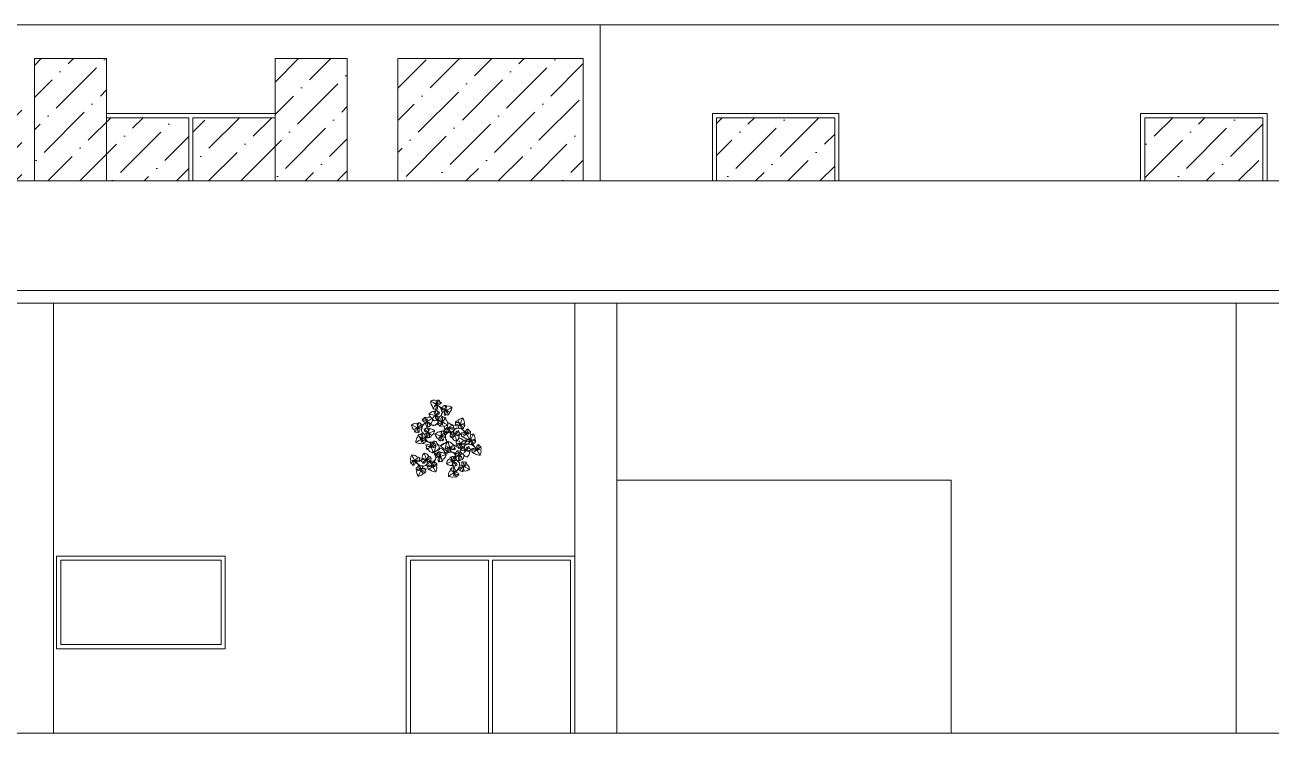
# Model space of a CAD drawing. Header units: millimetres. Extents: x 2878 to 6301, y 540 to 1980.
# Drawn here: x 2908.27 to 2923.05, y 904.07 to 912.47 of the extents above; entities that cross this region are included whole.
import ezdxf

# ---------------------------------------------------------------- set-up
doc = ezdxf.new("R2010")
doc.units = ezdxf.units.MM
doc.header["$LTSCALE"] = 4
for name, color, linetype, lineweight in [('ALVENARIA', 4, 'Continuous', 20), ('COTAS', 35, 'Continuous', 5), ('PORTA', 2, 'Continuous', 20)]:
    doc.layers.add(name, color=color, linetype=linetype, lineweight=lineweight)

# ---------------------------------------------------------------- blocks, each defined once
blk = doc.blocks.new('TREPADEI')
at = {"color": 64}
blk.add_line((3.18, 5.95), (3.18, 6.07), dxfattribs=at)
for centre, radius, start, end in [((-3.83, 29.71), 2.72, 176.57894, 192.33363), ((-5.21, 27.5), 2.72, 103.73969, 119.49437), ((-2.57, 29.05), 3.92, 178.86441, 225.25458), ((-4.06, 26.66), 3.92, 70.81873, 117.2089), ((-2.91, 26.29), 2.42, 180.66001, 220.27612), ((-4.9, 21.92), 5.89, 9.34008, 69.1951), ((-1.9, 30.14), 2.77, 251.56599, 332.30347), ((-4.9, 21.92), 5.99, 9.38529, 69.1951), ((-4.75, 25.58), 2.77, 323.76985, 44.50733), ((-1.73, 28.17), 2.42, 75.7972, 115.4133), ((-1.6, 29.39), 1.22, 3.31278, 67.5208), ((-0.5, 28.26), 1.21, 29.73059, 84.58139), ((1.5, 24.81), 1.21, 87.64453, 142.49534), ((3.14, 26.49), 2.77, 199.92245, 280.65993), ((2.75, 25.78), 1.22, 104.70512, 168.91314), ((2.71, 24.56), 2.42, 56.81262, 96.42872), ((4.81, 22.74), 3.92, 55.01702, 101.40719), ((6.06, 23.42), 2.72, 52.73155, 68.48624), ((4.99, 25.79), 2.72, 339.89229, 355.64698), ((-11.33, 16.68), 1.21, 96.34892, 151.19973), ((-9.96, 18.59), 2.77, 208.62685, 289.36433), ((-10.24, 17.83), 1.22, 113.40951, 177.61754), ((-10.1, 16.61), 2.42, 65.51701, 105.13312), ((-7.75, 15.13), 3.92, 69.29361, 110.11158), ((-5.75, 19.41), 2.72, 121.13363, 136.88832), ((-5.1, 21.93), 2.72, 193.97289, 209.72757), ((-3.69, 21.68), 3.92, 196.25836, 242.64852), ((-4.4, 18.95), 3.92, 88.21268, 134.60284), ((-9.28, 17.5), 3.92, 315.67574, 2.0659), ((-3.19, 18.94), 2.42, 198.05396, 237.67006), ((-8.03, 18.18), 2.72, 348.59669, 352.13997), ((-3.94, 25.64), 1.22, 228.55251, 292.76053), ((-3.99, 18.02), 1.22, 245.94645, 310.15448), ((-2.64, 21.09), 2.42, 93.19114, 132.80725), ((-2.44, 25.15), 1.21, 211.49192, 266.34273), ((-3.38, 22.92), 2.77, 268.95993, 349.69741), ((-4.74, 17.71), 2.77, 341.16379, 61.90127), ((-5.21, 17.06), 3.66, 299.28719, 357.97075), ((-5.21, 17.06), 3.76, 299.13758, 358.00613), ((-0.33, 24.53), 5.27, 236.19213, 265.88916), ((-2.41, 17.99), 1.21, 228.88587, 283.73667), ((-0.33, 24.53), 5.37, 239.58834, 265.14624), ((-2.88, 22.29), 1.22, 20.70672, 84.91475), ((-1.48, 21.54), 1.21, 47.12453, 101.97534), ((2.04, 16.97), 3.59, 141.89369, 180.59713), ((2.04, 16.97), 3.49, 174.93664, 180.63423), ((2.08, 21.34), 5.37, 229.11241, 255.11784), ((2.04, 16.97), 3.49, 119.92832, 172.92826), ((2.08, 21.34), 5.27, 228.35253, 258.51405), ((2.04, 16.97), 3.59, 120.18324, 139.95562), ((-2.02, 22.1), 3.03, 318.11067, 4.46216), ((-2.02, 22.1), 3.13, 317.81788, 4.46216), ((3.08, 18.03), 2.77, 145.00877, 225.74625), ((0.76, 18.41), 1.21, 32.73084, 87.58165), ((-2.02, 22.1), 3.03, 4.18473, 14.77549), ((-2.02, 22.1), 3.13, 6.30896, 14.68836), ((-0.14, 27.57), 5.27, 283.50682, 310.03152), ((-0.14, 27.57), 5.37, 283.35456, 310.03152), ((2.28, 17.95), 1.22, 49.79143, 113.99946), ((5.35, 21.58), 2.77, 127.7186, 208.45608), ((3, 21.46), 1.21, 265.88319, 320.734), ((1.25, 17.28), 2.42, 1.89894, 41.51504), ((0.97, 14.51), 3.92, 0.10334, 46.4935), ((4.56, 21.75), 1.22, 239.46539, 303.67341), ((3.62, 22.53), 2.42, 311.94981, 351.56591), ((3.65, 25.31), 3.92, 306.97134, 353.36151), ((14.78, 14.36), 3.92, 97.56881, 143.95897), ((15.24, 15.71), 2.72, 95.28334, 111.03802), ((12.85, 16.74), 2.72, 22.44408, 38.19877), ((12.19, 15.48), 3.92, 349.52313, 35.91329), ((-17.81, 11.74), 2.72, 112.44408, 128.19877), ((-16.78, 14.12), 2.72, 185.28334, 201.03802), ((-15.44, 13.66), 3.92, 187.56881, 233.95897), ((-16.55, 11.07), 3.92, 79.52313, 125.91329), ((-15.36, 10.89), 2.42, 189.36441, 228.98051), ((-16.28, 10.09), 1.22, 237.2569, 301.46493), ((-14.48, 12.93), 2.42, 84.50159, 124.11769), ((-14.72, 9.83), 1.21, 220.19631, 275.04712), ((-14.94, 14.85), 2.77, 260.27038, 341.00786), ((-17.07, 9.9), 2.77, 332.47424, 53.21172), ((-11.68, 15.98), 5.37, 230.89879, 257.57576), ((-11.68, 15.98), 5.27, 230.89879, 257.4235), ((-14.54, 14.15), 1.22, 12.01717, 76.2252), ((-13.27, 13.2), 1.21, 38.43498, 93.28579), ((-9.71, 10.54), 3.13, 176.46816, 223.11244), ((-9.71, 10.54), 3.13, 166.24196, 174.62135), ((-6.82, 10.41), 5.99, 111.73521, 171.54503), ((-9.71, 10.54), 3.03, 166.15482, 176.74559), ((-9.71, 10.54), 3.03, 176.46816, 222.81965), ((-6.82, 10.41), 5.89, 111.73521, 171.59023), ((-13.69, 5.35), 3.49, 8.00206, 61.002), ((-13.69, 5.35), 3.59, 40.9747, 60.74707), ((-10.24, 9.98), 1.21, 78.95498, 133.80579), ((-8.36, 11.39), 2.77, 191.2329, 271.97038), ((-11.44, 12.95), 5.27, 275.04116, 304.73818), ((-8.86, 10.75), 1.22, 96.01557, 160.22359), ((-7.04, 14.07), 2.77, 136.42299, 217.16047), ((-6.92, 6.2), 2.77, 119.02905, 199.76653), ((-9.34, 13.6), 1.21, 274.58759, 329.43839), ((-9.08, 9.55), 2.42, 48.12307, 87.73917), ((-7.85, 14.12), 1.22, 248.16978, 312.37781), ((-7.28, 7.43), 3.92, 46.32747, 92.71764), ((-8.89, 14.75), 2.42, 320.6542, 0.2703), ((-4.65, 17.64), 4.07, 241.76138, 271.12589), ((-4.65, 17.64), 3.97, 241.43501, 288.06716), ((-8.03, 10.15), 3.92, 298.28179, 344.67196), ((-5.94, 7.92), 2.72, 44.042, 59.79668), ((-4.65, 17.64), 4.07, 272.75294, 288.2054), ((-6.63, 10.42), 2.72, 331.20274, 346.95743), ((-0.43, 5.31), 3.92, 87.77309, 134.16325), ((0.33, 13.4), 2.77, 72.80491, 153.54239), ((-1.11, 15.26), 1.21, 210.96951, 265.82031), ((0.02, 14.15), 1.22, 184.5517, 248.75973), ((0.12, 15.37), 2.42, 257.03612, 296.65222), ((1.36, 7.44), 2.42, 92.75155, 132.36766), ((0.62, 9.27), 2.77, 268.52034, 349.25782), ((2.41, 16.94), 3.92, 252.05766, 298.44782), ((1.12, 8.64), 1.22, 20.26713, 84.47516), ((2.51, 7.88), 1.21, 46.68494, 101.53575), ((4.9, 10.67), 2.42, 154.27809, 193.8942), ((6.43, 12.99), 3.92, 179.57121, 198.87266), ((3.68, 10.55), 1.22, 202.17059, 266.37861), ((6.68, 5.37), 3.76, 92.92419, 151.79273), ((6.68, 5.37), 3.66, 92.95957, 151.64313), ((4.81, 9.43), 1.21, 185.11, 239.96081), ((2.93, 10.85), 2.77, 297.38792, 18.1254), ((3.58, 16.12), 2.72, 284.97861, 300.73329), ((4.03, 11.51), 3.92, 44.43681, 78.58802), ((2.25, 13.88), 2.72, 357.81786, 13.57255), ((7.51, 13.67), 2.77, 225.18407, 305.92155), ((10.83, 12.72), 5.37, 195.81248, 221.8179), ((10.83, 12.72), 5.27, 192.41627, 222.57778), ((7.56, 8.19), 1.21, 167.19364, 222.04445), ((7.32, 5.85), 2.77, 29.02905, 109.76653), ((6.47, 12.62), 3.49, 270.29609, 275.99368), ((6.47, 12.62), 3.59, 270.33319, 309.03662), ((6.79, 11.83), 2.42, 49.41528, 89.03138), ((6.47, 12.62), 3.49, 278.00206, 331.002), ((7.44, 12.87), 1.22, 336.93086, 41.13888), ((7.93, 11.36), 1.21, 3.34866, 58.19947), ((14.07, 10.37), 5.37, 185.78407, 211.34197), ((6.47, 12.62), 3.59, 310.9747, 330.74707), ((14.07, 10.37), 5.27, 185.04116, 214.73818), ((11.66, 8.64), 3.13, 86.46816, 133.11244), ((11.66, 8.64), 3.03, 86.46816, 132.81965), ((10.94, 13.65), 1.21, 130.19631, 185.04712), ((11.02, 16), 2.77, 242.47424, 323.21172), ((12.51, 7.29), 2.77, 101.2329, 181.97038), ((11.21, 15.21), 1.22, 147.2569, 211.46493), ((12, 14.28), 2.42, 99.36441, 138.98051), ((11.66, 8.64), 3.03, 76.15482, 86.74559), ((17.1, 10.61), 5.37, 140.89879, 167.57576), ((17.1, 10.61), 5.27, 140.89879, 167.4235), ((11.66, 8.64), 3.13, 76.24196, 84.62135), ((11.09, 9.17), 1.21, 348.95498, 43.80579), ((11.87, 7.78), 1.22, 6.01557, 70.22359), ((11.52, 5.75), 5.89, 21.73521, 81.59023), ((11.52, 5.75), 5.99, 21.73521, 81.54503), ((15.96, 13.87), 2.77, 170.27038, 251.00786), ((15.18, 5.97), 2.77, 46.42299, 127.16047), ((14.31, 12.2), 1.21, 308.43498, 3.28579), ((15.26, 13.47), 1.22, 282.01717, 346.2252), ((14.04, 13.41), 2.42, 354.50159, 34.11769), ((19.7, 8.89), 2.77, 118.62685, 199.36433), ((17.79, 10.26), 1.21, 6.34892, 61.19973), ((18.94, 9.17), 1.22, 23.40951, 87.61754), ((17.73, 9.03), 2.42, 335.51701, 15.13312), ((-13.85, 2.26), 2.72, 167.35777, 183.11245), ((-15.21, 4.47), 2.72, 240.19702, 255.95171), ((-12.58, 2.91), 3.92, 134.43681, 180.82698), ((-14.06, 5.31), 3.92, 242.48249, 288.87266), ((-12.91, 5.67), 2.42, 139.41528, 179.03138), ((-13.94, 6.32), 1.22, 66.93086, 131.13888), ((-12.43, 6.81), 1.21, 93.34866, 148.19947), ((-11.74, 3.78), 2.42, 244.27809, 283.8942), ((-14.74, 6.39), 2.77, 315.18407, 35.92155), ((-11.92, 1.81), 2.77, 27.38792, 108.1254), ((-13.8, 9.72), 5.27, 282.41627, 312.57778), ((-13.8, 9.72), 5.37, 285.81248, 311.8179), ((-11.62, 2.56), 1.22, 292.17059, 356.37861), ((-11.44, 12.95), 5.37, 275.78407, 301.34197), ((-13.69, 5.35), 3.59, 0.33319, 39.03662), ((-10.51, 3.69), 1.21, 275.11, 329.96081), ((-13.69, 5.35), 3.49, 0.29609, 5.99368), ((-6.44, 5.56), 3.76, 182.92419, 241.79273), ((-6.44, 5.56), 3.66, 182.95957, 241.64313), ((-8.6, 0.17), 1.21, 170.66797, 225.51878), ((-8.7, -2.18), 2.77, 32.50338, 113.24086), ((-9.26, 6.45), 1.21, 257.19364, 312.04445), ((-7.68, 6.5), 1.22, 230.77584, 294.98386), ((-7.01, 6.13), 4.07, 252.72492, 268.17738), ((-7.01, 6.13), 3.97, 252.86315, 307.3653), ((-8.49, 7.41), 2.42, 303.26025, 342.87636), ((-7.01, 6.13), 4.07, 269.80442, 307.06418), ((-11.73, -0.52), 5.37, 3.13179, 28.73689), ((-3.61, -0.43), 2.77, 104.70723, 185.44471), ((-4.17, 1.19), 1.84, 15.87344, 103.69778), ((-4.17, 1.19), 1.74, 15.87344, 103.02075), ((-5.13, 1.36), 1.21, 352.42931, 47.28012), ((-4.28, 0.03), 1.22, 9.4899, 73.69792), ((-1.77, 5.78), 2.72, 120.69404, 136.44873), ((-1.1, 8.29), 2.72, 193.5333, 209.28798), ((-5.49, 0.18), 2.42, 321.5974, 1.21351), ((0.3, 8.03), 3.92, 195.81877, 242.20893), ((-0.87, 1.7), 1.62, 181.19864, 235.79417), ((-0.42, 2.21), 2.05, 194.71298, 238.58716), ((-3.53, -1.6), 2.62, 2.15518, 48.306), ((0.78, 5.29), 2.42, 197.61437, 237.23047), ((0.3, 3.55), 3.56, 239.99991, 265.243), ((-0.02, 4.37), 1.22, 245.50686, 309.71489), ((3.06, -2.56), 3.99, 94.04232, 140.11413), ((4.75, -3.96), 5.63, 110.13653, 144.01889), ((-0.77, 4.07), 2.77, 340.7242, 61.46168), ((3.69, 10.86), 5.27, 235.75254, 264.57698), ((1.56, 4.34), 1.21, 228.44628, 283.29708), ((3.69, 10.86), 5.37, 239.14875, 264.7776), ((2.3, 3.09), 1.74, 285.87344, 13.02075), ((2.3, 3.09), 1.84, 285.87344, 13.69778), ((7.24, 5.94), 4.07, 162.72492, 178.17738), ((7.24, 5.94), 4.07, 179.80442, 217.06418), ((7.24, 5.94), 3.97, 162.86315, 217.3653), ((7.53, -0.44), 3.92, 139.8018, 186.19197), ((6.97, 0.86), 2.72, 137.51633, 153.27102), ((4.51, 0.02), 2.72, 64.67708, 80.43176), ((4.87, -1.36), 3.92, 31.75612, 78.14629), ((7.61, 6.6), 1.22, 140.77584, 204.98386), ((8.53, 7.41), 2.42, 213.26025, 252.87636), ((11.27, 6.96), 3.92, 208.28179, 254.67196), ((7.63, -1.65), 2.42, 36.73459, 76.35069), ((11.54, 5.56), 2.72, 241.20274, 256.95743), ((12.95, 0.23), 2.42, 154.27809, 193.8942), ((14.48, 2.55), 3.92, 173.28215, 198.87266), ((9.04, 4.87), 2.72, 314.042, 329.79668), ((8.55, 6.21), 3.92, 316.32747, 2.71764), ((10.99, 0.41), 2.77, 297.38792, 18.1254), ((12.08, 1.07), 3.92, 44.43681, 87.16528), ((10.67, 8.01), 2.42, 318.12307, 357.73917), ((13.56, 1.96), 3.49, 260.75278, 331.002), ((14.71, 8.27), 1.21, 184.58759, 239.43839), ((15.57, 3.24), 2.77, 225.18407, 305.92155), ((18.89, 2.29), 5.37, 195.81248, 221.59263), ((18.89, 2.29), 5.27, 192.41627, 221.96027), ((15.24, 6.77), 1.22, 158.16978, 222.37781), ((15.87, 7.82), 2.42, 230.6542, 270.2703), ((14.84, 1.4), 2.42, 49.41528, 89.03138), ((18.62, 8.21), 3.92, 225.67574, 272.0659), ((13.56, 1.96), 3.59, 310.9747, 330.74707), ((15.5, 2.43), 1.22, 336.93086, 41.13888), ((15.99, 0.93), 1.21, 3.34866, 58.19947), ((18.76, -2.02), 3.13, 86.46816, 133.11244), ((18.76, -2.02), 3.03, 86.46816, 132.81965), ((18.04, 2.99), 1.21, 130.19631, 185.04712), ((18.11, 5.34), 2.77, 242.47424, 323.21172), ((18.3, 4.56), 1.22, 178.01069, 211.46493), ((19.3, 6.95), 2.72, 258.59669, 274.35137), ((18.76, -2.02), 3.03, 76.15482, 86.74559), ((24.19, -0.05), 5.37, 140.89879, 167.57576), ((24.19, -0.05), 5.27, 140.89879, 167.4235), ((18.76, -2.02), 3.13, 76.24196, 84.62135), ((18.62, -4.9), 5.89, 21.73521, 81.59023), ((17.11, 5.54), 2.72, 331.43594, 347.19063), ((18.62, -4.9), 5.99, 21.73521, 81.54503), ((16.25, 6.67), 3.92, 333.72142, 20.11158), ((21.88, 3.71), 3.92, 97.56881, 116.39287), ((23.06, 3.22), 2.77, 170.27038, 251.00786), ((22.34, 5.06), 2.72, 95.28334, 111.03802), ((19.95, 6.08), 2.72, 22.44408, 38.19877), ((21.41, 1.55), 1.21, 308.43498, 3.28579), ((19.29, 4.82), 3.92, 349.52313, 35.91329), ((22.36, 2.81), 1.22, 282.01717, 346.2252), ((21.14, 2.75), 2.42, 354.50159, 34.11769), ((26.8, -1.76), 2.77, 118.62685, 199.36433), ((24.89, -0.39), 1.21, 6.34892, 61.19973), ((-16.21, -8.86), 3.92, 153.72142, 200.11158), ((-17.07, -7.73), 2.72, 151.43594, 167.19063), ((-19.25, -9.14), 2.72, 78.59669, 94.35137), ((-18.57, -10.39), 3.92, 45.67574, 92.0659), ((-15.82, -10.01), 2.42, 50.6542, 90.2703), ((-15.19, -8.96), 1.22, 338.16978, 42.37781), ((-8.51, -8.39), 3.92, 136.32747, 182.71764), ((-8.99, -7.05), 2.72, 134.042, 149.79668), ((-11.5, -7.75), 2.72, 61.20274, 76.95743), ((-11.22, -9.15), 3.92, 28.28179, 74.67196), ((-8.45, -1.41), 1.22, 144.25017, 208.45819), ((-7.59, -0.54), 2.42, 216.73459, 256.35069), ((-4.83, -0.83), 3.92, 211.75612, 258.14629), ((-8.48, -9.6), 2.42, 33.26025, 72.87636), ((-7.57, -8.79), 1.22, 320.77584, 24.98386), ((-4.47, -2.21), 2.72, 244.67708, 260.43176), ((-6.93, -3.05), 2.72, 317.51633, 333.27102), ((-7.49, -1.75), 3.92, 319.8018, 6.19197), ((-2.26, -5.28), 1.84, 105.87344, 193.69778), ((-7.2, -8.12), 3.97, 342.86315, 37.3653), ((-2.26, -5.28), 1.74, 105.87344, 193.02075), ((-7.2, -8.12), 4.07, 359.80442, 37.06418), ((-2.44, -6.25), 1.21, 82.42931, 137.28012), ((-0.65, -4.72), 2.77, 194.70723, 275.44471), ((-7.2, -8.12), 4.07, 342.72492, 358.17738), ((-0.55, -12.85), 5.37, 93.13179, 118.73689), ((-0.55, -12.85), 5.27, 89.73557, 119.36026), ((-3.85, -0.65), 3.06, 290.71956, 343.81435), ((-2.96, -0.94), 2.68, 274.89269, 341.14382), ((-1.1, -5.39), 1.22, 99.4899, 163.69792), ((1.1, -9.81), 2.77, 122.50338, 203.24086), ((-1.25, -6.61), 2.42, 51.5974, 91.21351), ((-0.97, -5.58), 3.81, 26.45152, 81.8601), ((1.45, -0.01), 1.41, 206.98722, 262.70114), ((0.67, -8.61), 3.92, 49.8018, 96.19197), ((-0.58, -3.93), 3.12, 1.36176, 53.65915), ((-0.24, -5.94), 3.92, 301.75612, 348.14629), ((4.21, -3.38), 1.84, 195.87344, 283.69778), ((4.21, -3.38), 1.74, 195.87344, 283.02075), ((5.53, -2.37), 2.42, 141.5974, 181.21351), ((4.32, -2.22), 1.22, 189.4899, 253.69792), ((1.98, -8.04), 2.72, 47.51633, 63.27102), ((1.14, -5.58), 2.72, 334.67708, 350.43176), ((5.17, -3.55), 1.21, 172.42931, 227.28012), ((3.65, -1.76), 2.77, 284.70723, 5.44471), ((7.05, -8.32), 4.07, 89.80442, 127.06418), ((7.05, -8.32), 3.97, 72.86315, 127.3653), ((8.53, -9.6), 2.42, 123.26025, 162.87636), ((8.74, -0.01), 2.77, 212.50338, 293.24086), ((11.77, -1.67), 5.37, 183.13179, 208.73689), ((11.77, -1.67), 5.27, 179.73557, 209.36026), ((7.05, -8.32), 4.07, 72.72492, 88.17738), ((7.72, -8.68), 1.22, 50.77584, 114.98386), ((6.48, -7.75), 3.66, 2.95957, 61.64313), ((6.48, -7.75), 3.76, 2.92419, 61.79273), ((6.96, -8.39), 2.77, 299.02905, 19.76653), ((9.3, -8.63), 1.21, 77.19364, 132.04445), ((8.5, -0.78), 1.22, 324.25017, 28.45819), ((8.64, -2.36), 1.21, 350.66797, 45.51878), ((10.55, -5.88), 1.21, 95.11, 149.96081), ((11.96, -4), 2.77, 207.38792, 288.1254), ((13.73, -7.54), 3.59, 180.33319, 219.03662), ((13.73, -7.54), 3.49, 180.29609, 185.99368), ((13.84, -11.9), 5.37, 105.81248, 131.8179), ((13.84, -11.9), 5.27, 102.41627, 132.57778), ((13.73, -7.54), 3.49, 188.00206, 241.002), ((11.66, -4.75), 1.22, 112.17059, 176.37861), ((11.74, 0.11), 1.22, 202.17059, 266.37861), ((11.78, -5.97), 2.42, 64.27809, 103.8942), ((12.86, -1), 1.21, 185.11, 239.96081), ((14.79, -8.58), 2.77, 135.18407, 215.92155), ((14.1, -7.5), 3.92, 97.87538, 108.87266), ((13.72, 1.21), 2.9, 253.71462, 316.48481), ((14.66, -2.47), 1.21, 167.19364, 222.04445), ((14.42, -4.81), 2.77, 29.02905, 109.76653), ((14.71, -4.05), 1.22, 140.77584, 204.98386), ((15.62, -3.24), 2.42, 213.26025, 252.87636), ((12.95, -7.86), 2.42, 319.41528, 359.03138), ((18.36, -3.69), 3.92, 208.28179, 254.67196), ((12.62, -5.1), 3.92, 314.43681, 332.64864), ((-3.32, -8.78), 20.75, 15.66967, 22.66066), ((-3.32, -8.78), 20.85, 14.78454, 22.66066), ((19.6, -3.37), 2.77, 101.2329, 181.97038), ((18.64, -5.09), 2.72, 241.20274, 256.95743), ((16.13, -5.79), 2.72, 314.042, 329.79668), ((15.65, -4.45), 3.92, 316.32747, 2.71764), ((18.19, -1.49), 1.21, 348.95498, 43.80579), ((18.96, -2.87), 1.22, 6.01557, 70.22359), ((17.76, -2.65), 2.42, 318.12307, 357.73917), ((22.28, -4.69), 2.77, 46.42299, 127.16047), ((21.81, -2.39), 1.21, 184.58759, 239.43839), ((22.33, -3.88), 1.22, 158.16978, 222.37781), ((22.96, -2.83), 2.42, 230.6542, 270.2703), ((25.71, -2.45), 3.92, 225.67574, 272.0659), ((26.39, -3.7), 2.72, 258.59669, 274.35137), ((26.04, -1.48), 1.22, 23.40951, 87.61754), ((24.21, -5.11), 2.72, 331.43594, 347.19063), ((23.35, -3.98), 3.92, 333.72142, 20.11158), ((24.83, -1.63), 2.42, 335.51701, 15.13312), ((-17.69, -11.21), 2.42, 155.51701, 195.13312), ((-18.9, -11.36), 1.22, 203.40951, 267.61754), ((-17.75, -12.45), 1.21, 186.34892, 241.19973), ((-19.66, -11.08), 2.77, 298.62685, 19.36433), ((-11.48, -7.94), 5.99, 201.73521, 261.54503), ((-15.14, -8.15), 2.77, 226.42299, 307.16047), ((-11.48, -7.94), 5.89, 201.73521, 261.59023), ((-14, -15.59), 2.42, 174.50159, 214.11769), ((-15.22, -15.65), 1.22, 102.01717, 166.2252), ((-14.27, -14.39), 1.21, 128.43498, 183.28579), ((-15.92, -16.06), 2.77, 350.27038, 71.00786), ((-14.67, -10.46), 1.21, 4.58759, 59.43839), ((-10.98, -18.18), 2.77, 62.47424, 143.21172), ((-17.05, -12.8), 5.27, 317.50258, 347.4235), ((-10.62, -10.2), 2.42, 138.12307, 177.73917), ((-11.82, -9.97), 1.22, 186.01557, 250.22359), ((-17.05, -12.8), 5.37, 320.89879, 347.57576), ((-11.62, -10.82), 3.13, 256.24196, 264.62135), ((-11.62, -10.82), 3.03, 256.15482, 266.74559), ((-11.05, -11.35), 1.21, 168.95498, 223.80579), ((-12.46, -9.48), 2.77, 281.2329, 1.97038), ((-11.62, -10.82), 3.13, 266.46816, 313.11244), ((-11.62, -10.82), 3.03, 266.46816, 312.81965), ((-11.16, -17.4), 1.22, 327.2569, 31.46493), ((-10.9, -15.84), 1.21, 310.19631, 5.04712), ((-7.28, -8.04), 2.77, 209.02905, 289.76653), ((-14.03, -12.56), 5.27, 5.04116, 34.73818), ((-6.42, -14.8), 3.59, 130.9747, 150.74707), ((-6.42, -14.8), 3.49, 98.00206, 151.002), ((-14.03, -12.56), 5.37, 5.78407, 31.34197), ((-7.47, -15.86), 2.77, 45.18407, 125.92155), ((-7.88, -13.55), 1.21, 183.34866, 238.19947), ((-6.42, -14.8), 3.59, 90.33319, 129.03662), ((-7.4, -15.05), 1.22, 156.93086, 221.13888), ((-6.74, -14.02), 2.42, 229.41528, 269.03138), ((-10.79, -14.91), 5.27, 12.41627, 42.57778), ((-6.42, -14.8), 3.49, 90.29609, 95.99368), ((-10.79, -14.91), 5.37, 15.81248, 41.8179), ((-3.98, -13.69), 3.92, 224.43681, 270.82698), ((-7.52, -10.37), 1.21, 347.19364, 42.04445), ((-6.63, -7.55), 3.66, 272.95957, 331.64313), ((-6.63, -7.55), 3.76, 272.92419, 331.79273), ((-2.88, -13.04), 2.77, 117.38792, 198.1254), ((-4.76, -11.62), 1.21, 5.11, 59.96081), ((-3.64, -12.74), 1.22, 22.17059, 86.37861), ((-6.38, -15.17), 3.92, 332.48249, 18.87266), ((-4.85, -12.86), 2.42, 334.27809, 13.8942), ((-1.24, -9.71), 1.21, 260.66797, 315.51878), ((0.33, -9.57), 1.22, 234.25017, 298.45819), ((-0.53, -8.7), 2.42, 306.73459, 346.35069), ((6.68, -12.61), 2.72, 151.20274, 166.95743), ((5.98, -10.11), 2.72, 224.042, 239.79668), ((8.07, -12.34), 3.92, 118.28179, 164.67196), ((7.32, -9.62), 3.92, 226.32747, 272.71764), ((8.94, -16.94), 2.42, 140.6542, 180.2703), ((7.89, -16.31), 1.22, 68.16978, 132.37781), ((9.12, -11.74), 2.42, 228.12307, 267.73917), ((8.4, -13.58), 2.77, 11.2329, 91.97038), ((9.38, -15.79), 1.21, 94.58759, 149.43839), ((11.48, -15.14), 5.27, 95.04116, 124.73818), ((11.48, -15.14), 5.37, 95.78407, 121.34197), ((8.9, -12.94), 1.22, 276.01557, 340.22359), ((6.87, -12.6), 5.89, 291.73521, 351.59023), ((6.87, -12.6), 5.99, 291.73521, 351.54503), ((7.08, -16.25), 2.77, 316.42299, 37.16047), ((10.28, -12.17), 1.21, 258.95498, 313.80579), ((13.73, -7.54), 3.59, 220.9747, 240.74707), ((9.75, -12.73), 3.03, 356.46816, 42.81965), ((9.75, -12.73), 3.13, 356.46816, 43.11244), ((14.99, -17.04), 2.77, 80.27038, 161.00786), ((13.32, -15.38), 1.21, 218.43498, 273.28579), ((12.48, -9), 1.21, 273.34866, 328.19947), ((9.75, -12.73), 3.03, 346.15482, 356.74559), ((9.75, -12.73), 3.13, 346.24196, 354.62135), ((11.72, -18.17), 5.27, 50.89879, 77.4235), ((11.72, -18.17), 5.37, 50.89879, 77.57576), ((14.58, -16.34), 1.22, 192.01717, 256.2252), ((13.98, -8.51), 1.22, 246.93086, 311.13888), ((17.11, -12.09), 2.77, 152.47424, 233.21172), ((14.76, -12.02), 1.21, 40.19631, 95.04712), ((16.33, -12.28), 1.22, 57.2569, 121.46493), ((16.59, -13.26), 3.92, 259.52313, 305.91329), ((15.4, -13.08), 2.42, 9.36441, 48.98051), ((15.48, -15.85), 3.92, 7.56881, 53.95897), ((17.85, -13.92), 2.72, 292.44408, 308.19877), ((16.83, -16.31), 2.72, 5.28334, 21.03802), ((-12.15, -17.66), 3.92, 169.52313, 215.91329), ((-12.81, -18.93), 2.72, 202.44408, 218.19877), ((-15.2, -17.9), 2.72, 275.28334, 291.03802), ((-14.74, -16.55), 3.92, 277.56881, 323.95897), ((-11.96, -16.47), 2.42, 279.36441, 318.98051), ((-3.33, -14.96), 2.72, 257.35777, 273.11245), ((-5.54, -16.33), 2.72, 330.19702, 345.95171), ((8.07, -20.37), 2.72, 168.59669, 184.35137), ((6.66, -18.19), 2.72, 241.43594, 257.19063), ((9.32, -19.69), 3.92, 135.67574, 182.0659), ((7.79, -17.32), 3.92, 243.72142, 290.11158), ((10, -20.78), 2.77, 28.62685, 109.36433), ((10.14, -18.8), 2.42, 245.51701, 285.13312), ((10.29, -20.02), 1.22, 293.40951, 357.61754), ((11.38, -18.87), 1.21, 276.34892, 331.19973), ((14.52, -15.12), 2.42, 264.50159, 304.11769)]:
    blk.add_arc(centre, radius, start, end, dxfattribs=at)
at = {"color": 62}
for centre, radius, start, end in [((-16.3, 9.51), 22.52, 53.0958, 63.65541), ((-1.43, 24.53), 3.28, 114.22458, 167.39801), ((2.12, 26.01), 5.12, 162.90098, 194.6041), ((1.49, 28.79), 4.45, 167.52729, 196.58974), ((2.61, 24.73), 6.57, 126.51965, 147.49559), ((-0.16, 25.59), 3.25, 87.69407, 143.70663), ((-0.32, 20.54), 5.12, 39.05358, 70.75671), ((0.42, 24.31), 3.28, 350.37719, 43.55062), ((-3.77, 45.03), 22.52, 289.24841, 299.80802), ((0.88, 26.1), 3.12, 333.6508, 5.19022), ((-11.63, 14.01), 3.25, 37.22368, 93.23624), ((-14.38, 13.1), 6.57, 33.43472, 54.41066), ((-13.32, 17.18), 4.45, 344.34057, 13.40302), ((4.77, -1.81), 22.52, 117.2749, 127.83451), ((0.33, 42.36), 22.52, 249.81184, 260.37145), ((-1.43, 16.19), 4.45, 116.87751, 145.93997), ((-1.09, 22.92), 3.12, 184.42965, 215.96906), ((-0.34, 21.24), 3.28, 146.06925, 199.24268), ((-0.24, 19.58), 3.25, 169.76063, 225.77318), ((1.03, 17.64), 5.12, 118.86316, 150.56628), ((-3.78, 17.45), 5.12, 344.1399, 15.84302), ((-0.26, 19.01), 3.28, 295.4635, 348.63693), ((0.6, 22.66), 3.25, 323.84668, 19.85924), ((2.34, 19.52), 4.45, 43.6799, 72.74235), ((-1.66, 20.85), 6.57, 2.67226, 23.6482), ((34.62, 7.26), 22.52, 151.12229, 161.6819), ((-8.33, 33.5), 22.52, 241.12229, 251.6819), ((-14.02, 7.9), 4.45, 108.18796, 137.25042), ((-10.05, 9.29), 6.57, 157.28212, 178.25806), ((-12.68, 14.5), 3.12, 175.7401, 207.27951), ((-12.34, 11.07), 3.25, 161.07108, 217.08363), ((-12.19, 12.72), 3.28, 137.3797, 190.55313), ((-11.38, 8.96), 5.12, 110.17361, 141.87673), ((-12.68, 6.03), 5.12, 30.36403, 62.06716), ((-11.45, 7.99), 3.25, 315.15713, 11.16969), ((-10.34, 12.96), 3.28, 13.5323, 66.70573), ((-13.91, 14.39), 5.12, 346.32621, 18.02934), ((-11.38, 9.65), 3.28, 341.68764, 34.86107), ((-12.39, 30.76), 22.52, 280.55886, 291.11847), ((-10.21, 4.63), 4.45, 34.99035, 64.0528), ((-8.59, 12.38), 3.12, 51.89271, 83.43212), ((-10.65, 11.35), 3.12, 324.96125, 356.50066), ((-1.51, 17.91), 3.25, 268.933, 324.94555), ((-4.3, 18.72), 6.57, 307.75857, 328.73451), ((3.65, 7.56), 3.28, 145.62966, 198.80309), ((4.99, 3.95), 5.12, 118.42357, 150.12669), ((14.28, 34.35), 22.52, 234.33473, 244.89434), ((-3.08, 14.69), 4.45, 348.76621, 17.82867), ((8.32, 6.31), 6.57, 122.1958, 143.17174), ((4.27, 7.45), 4.45, 73.10165, 102.1641), ((7.47, 9.08), 3.25, 125.98476, 181.99732), ((23.64, 25.14), 22.52, 211.08028, 216.59559), ((8.54, 10.35), 3.28, 102.29338, 155.46681), ((7.04, 6.8), 5.12, 75.08729, 106.79042), ((7.15, 11.61), 5.12, 300.36403, 332.06716), ((12.18, 11.27), 3.25, 71.07108, 127.08363), ((10.4, 8.98), 6.57, 67.28212, 88.25806), ((9.01, 12.95), 4.45, 18.18796, 47.25042), ((13.84, 11.11), 3.28, 47.3797, 100.55313), ((10.07, 10.31), 5.12, 20.17361, 51.87673), ((15.62, 11.61), 3.12, 85.7401, 117.27951), ((15.13, 10.56), 3.25, 307.22368, 3.23624), ((14.22, 13.31), 6.57, 303.43472, 324.41066), ((-26.21, 22.53), 22.52, 296.03598, 306.59559), ((-11.42, 7.43), 3.28, 192.29338, 245.46681), ((-7.88, 5.92), 5.12, 165.08729, 196.79042), ((-8.53, 3.15), 4.45, 163.10165, 192.1641), ((-7.38, 7.2), 6.57, 212.1958, 233.17174), ((-10.15, 6.35), 3.25, 215.98476, 271.99732), ((-13.96, 6.54), 6.57, 353.98271, 14.95865), ((-11.73, -0.52), 5.27, 359.73557, 29.36026), ((-7.65, 2.29), 3.25, 293.30407, 349.31663), ((-7.87, 5.18), 6.57, 289.51511, 310.49105), ((4.49, 28.68), 22.52, 249.37225, 259.93186), ((2.53, 2.52), 4.45, 116.43792, 145.50038), ((6.26, 4.47), 6.57, 165.53208, 186.50802), ((3.74, 5.9), 3.25, 169.32104, 225.33359), ((27, 7.63), 22.52, 193.35529, 203.9149), ((9.11, 10.38), 3.25, 225.15713, 281.16969), ((7.66, 12.89), 6.57, 263.98271, 284.95865), ((5.74, 9.14), 4.45, 304.99035, 334.0528), ((10.77, 10.31), 3.28, 251.68764, 304.86107), ((31.88, 11.32), 22.52, 190.55886, 201.11847), ((12.47, 9.58), 3.12, 234.96125, 266.50066), ((16.37, -4.12), 6.57, 122.1958, 143.17174), ((12.32, -2.98), 4.45, 73.10165, 102.1641), ((15.52, -1.35), 3.25, 125.98476, 181.99732), ((31.7, 14.7), 22.52, 211.08028, 216.59559), ((16.6, -0.09), 3.28, 102.29338, 155.46681), ((15.1, -3.63), 5.12, 75.08729, 106.79042), ((15.51, 12.84), 5.12, 256.32621, 288.02934), ((14.08, 9.27), 3.28, 283.5323, 336.70573), ((-0.7, -5.84), 22.52, 27.2749, 37.83451), ((18.29, 12.25), 4.45, 254.34057, 283.40302), ((19.28, 0.61), 3.25, 71.07108, 127.08363), ((17.5, -1.68), 6.57, 67.28212, 70.96416), ((16.11, 2.3), 4.45, 18.18796, 35.09524), ((41.71, -3.39), 22.52, 151.12229, 161.6819), ((20.93, 0.46), 3.28, 47.3797, 100.55313), ((17.17, -0.35), 5.12, 20.17361, 51.87673), ((22.71, 0.95), 3.12, 85.7401, 117.27951), ((22.22, -0.1), 3.25, 307.22368, 3.23624), ((0.74, 3.66), 22.52, 207.2749, 217.83451), ((-14.04, -11.46), 3.28, 103.5323, 156.70573), ((-31.84, -13.51), 22.52, 10.55886, 21.11847), ((-5.7, -11.33), 4.45, 124.99035, 154.0528), ((-6.73, 4.42), 5.12, 242.4066, 274.10973), ((-8.98, 1.29), 3.28, 269.61269, 322.78612), ((-4.17, 3.18), 4.45, 240.42096, 269.48341), ((-26.95, -9.82), 22.52, 13.35529, 23.9149), ((-3.37, -8.76), 3.25, 23.30407, 79.31663), ((-6.26, -8.98), 6.57, 19.51511, 40.49105), ((-5.49, -7.85), 5.12, 332.4066, 4.10973), ((-4.25, -5.29), 4.45, 330.42096, 359.48341), ((8.75, -28.07), 22.52, 103.35529, 113.9149), ((-2.37, -10.09), 3.28, 359.61269, 52.78612), ((7.91, -7.37), 6.57, 109.51511, 130.49105), ((4.21, -5.37), 4.45, 60.42096, 89.48341), ((7.69, -4.48), 3.25, 113.30407, 169.31663), ((9.02, -3.48), 3.28, 89.61269, 142.78612), ((6.77, -6.61), 5.12, 62.4066, 94.10973), ((14, -8.73), 6.57, 173.98271, 194.95865), ((11.49, -10.18), 3.25, 135.15713, 191.16969), ((10.2, -8.54), 3.25, 35.98476, 91.99732), ((7.42, -9.39), 6.57, 32.1958, 53.17174), ((8.57, -5.34), 4.45, 343.10165, 12.1641), ((26.25, -24.71), 22.52, 121.13622, 126.59559), ((7.92, -8.11), 5.12, 345.08729, 16.79042), ((11.46, -9.61), 3.28, 12.29338, 65.46681), ((16.21, -0.28), 3.25, 225.15713, 281.16969), ((12.84, -1.52), 4.45, 304.99035, 334.0528), ((14.25, 0.96), 5.12, 300.36403, 332.06716), ((17.87, -0.35), 3.28, 251.68764, 304.86107), ((19.56, -1.08), 3.12, 234.96125, 266.50066), ((22.6, 2.19), 5.12, 256.32621, 288.02934), ((21.18, -1.39), 3.28, 283.5323, 336.70573), ((6.4, -16.5), 22.52, 27.2749, 37.83451), ((25.39, 1.6), 4.45, 254.34057, 283.40302), ((21.31, 2.66), 6.57, 303.43472, 324.41066), ((-14.17, -15.5), 6.57, 123.43472, 144.41066), ((-18.25, -14.44), 4.45, 74.34057, 103.40302), ((-15.08, -12.75), 3.25, 127.22368, 183.23624), ((-15.46, -15.03), 5.12, 76.32621, 108.02934), ((-13.79, -13.3), 3.28, 227.3797, 280.55313), ((-15.57, -13.79), 3.12, 265.7401, 297.27951), ((-34.57, -9.45), 22.52, 331.12229, 341.6819), ((-10.03, -12.5), 5.12, 200.17361, 231.87673), ((-12.14, -13.46), 3.25, 251.07108, 307.08363), ((-8.97, -15.14), 4.45, 198.18796, 227.25042), ((-10.73, -12.49), 3.28, 71.68764, 124.86107), ((-12.42, -11.77), 3.12, 54.96125, 86.50066), ((-7.11, -13.8), 5.12, 120.36403, 152.06716), ((-9.07, -12.57), 3.25, 45.15713, 101.16969), ((-7.61, -15.07), 6.57, 83.98271, 104.95865), ((-7, -8.99), 5.12, 255.08729, 286.79042), ((-8.5, -12.53), 3.28, 282.29338, 335.46681), ((-7.42, -11.27), 3.25, 305.98476, 1.99732), ((-23.6, -27.32), 22.52, 26.03598, 36.59559), ((-4.22, -9.64), 4.45, 253.10165, 282.1641), ((-8.27, -8.5), 6.57, 302.1958, 323.17174), ((12.43, -32.95), 22.52, 100.55886, 111.11847), ((10.25, -6.81), 4.45, 214.99035, 244.0528), ((10.38, -15.15), 3.28, 193.5323, 246.70573), ((10.69, -13.54), 3.12, 144.96125, 176.50066), ((11.42, -11.84), 3.28, 161.68764, 214.86107), ((12.73, -8.22), 5.12, 210.36403, 242.06716), ((13.96, -16.58), 5.12, 166.32621, 198.02934), ((11.42, -11.15), 5.12, 290.17361, 321.87673), ((12.23, -14.91), 3.28, 317.3797, 10.55313), ((12.38, -13.25), 3.25, 341.07108, 37.08363), ((14.07, -10.08), 4.45, 288.18796, 317.25042), ((8.38, -35.69), 22.52, 61.12229, 71.6819), ((12.72, -16.69), 3.12, 355.7401, 27.27951), ((10.09, -11.47), 6.57, 337.28212, 358.25806), ((-10.36, -11.17), 6.57, 247.28212, 268.25806), ((-4.73, -0.38), 22.52, 297.2749, 307.83451), ((13.37, -19.36), 4.45, 164.34057, 193.40302), ((14.43, -15.29), 6.57, 213.43472, 234.41066), ((11.67, -16.2), 3.25, 217.22368, 273.23624)]:
    blk.add_arc(centre, radius, start, end, dxfattribs=at)

msp = doc.modelspace()

# ---------------------------------------------------------------- hatches: boundary and pattern name
at = {"layer": 'COTAS'}
h = msp.add_hatch(dxfattribs=at)
h.set_pattern_fill('ANSI36', color=256, scale=0.085)
h.set_pattern_definition([(45, (-397.31021, -324.33678), (0.143122832, 0.524783717), [0.6746875, -0.1349375, 0, -0.1349375])])
h.paths.add_polyline_path([(2900.137, 911.368), (2898.737, 911.368), (2898.737, 910.618), (2900.137, 910.618)])
h.paths.add_polyline_path([(2903.919, 912.068), (2901.719, 912.068), (2901.719, 910.618), (2903.919, 910.618)])
h.paths.add_polyline_path([(2905.374, 912.068), (2904.519, 912.068), (2904.519, 910.618), (2905.374, 910.618)])
h.paths.add_polyline_path([(2906.349, 911.368), (2905.374, 911.368), (2905.374, 910.618), (2906.349, 910.618)])
h.paths.add_polyline_path([(2907.374, 911.368), (2906.399, 911.368), (2906.399, 910.618), (2907.374, 910.618)])
h.paths.add_polyline_path([(2908.229, 912.068), (2907.374, 912.068), (2907.374, 910.618), (2908.229, 910.618)])
h.paths.add_polyline_path([(2909.234, 912.068), (2908.379, 912.068), (2908.379, 910.618), (2909.234, 910.618)])
h.paths.add_polyline_path([(2910.209, 911.368), (2909.234, 911.368), (2909.234, 910.618), (2910.209, 910.618)])
h.paths.add_polyline_path([(2911.234, 911.368), (2910.259, 911.368), (2910.259, 910.618), (2911.234, 910.618)])
h.paths.add_polyline_path([(2912.089, 912.068), (2911.234, 912.068), (2911.234, 910.618), (2912.089, 910.618)])
h.paths.add_polyline_path([(2914.889, 912.068), (2912.689, 912.068), (2912.689, 910.618), (2914.889, 910.618)])
h.paths.add_polyline_path([(2917.871, 911.368), (2916.471, 911.368), (2916.471, 910.618), (2917.871, 910.618)])
h.paths.add_polyline_path([(2922.95, 911.368), (2921.55, 911.368), (2921.55, 910.618), (2922.95, 910.618)])
h.paths.add_polyline_path([(2925.395, 911.368), (2924.468, 911.368), (2924.468, 910.618), (2925.395, 910.618)])
h.paths.add_polyline_path([(2926.37, 911.368), (2925.445, 911.368), (2925.445, 910.618), (2926.37, 910.618)])
h.paths.add_polyline_path([(2930.73, 912.068), (2927.02, 912.068), (2927.02, 910.618), (2930.73, 910.618)])

# ---------------------------------------------------------------- linework, layer by layer
at = {"layer": 'ALVENARIA', "color": 5}
for p, q in [((2885.628, 912.468), (2930.98, 912.468)), ((2915.089, 912.468), (2915.089, 910.618)), ((2908.379, 912.068), (2908.379, 910.618)), ((2908.379, 912.068), (2909.234, 912.068)), ((2909.234, 912.068), (2909.234, 910.618)), ((2911.234, 912.068), (2911.234, 910.618)), ((2911.234, 912.068), (2912.089, 912.068)), ((2912.089, 912.068), (2912.089, 910.618)), ((2912.689, 912.068), (2912.689, 910.618)), ((2912.689, 912.068), (2914.889, 912.068)), ((2914.889, 912.068), (2914.889, 910.618)), ((2909.234, 911.418), (2911.234, 911.418)), ((2916.421, 911.418), (2916.421, 910.618)), ((2916.421, 911.418), (2917.921, 911.418)), ((2917.921, 911.418), (2917.921, 910.618)), ((2921.5, 911.418), (2921.5, 910.618)), ((2921.5, 911.418), (2923, 911.418)), ((2923, 911.418), (2923, 910.618)), ((2885.628, 910.618), (2930.98, 910.618)), ((2885.628, 909.318), (2930.98, 909.318)), ((2885.63, 909.318), (2930.98, 909.318)), ((2885.63, 909.168), (2930.98, 909.168)), ((2908.605, 909.168), (2908.605, 904.068)), ((2914.789, 909.168), (2914.789, 904.068)), ((2915.289, 909.168), (2915.289, 904.068)), ((2922.635, 909.168), (2922.635, 904.068)), ((2915.289, 907.068), (2919.254, 907.068)), ((2919.254, 907.068), (2919.254, 904.068)), ((2908.643, 906.168), (2908.643, 905.068)), ((2908.643, 906.168), (2910.643, 906.168)), ((2908.693, 906.118), (2910.593, 906.118)), ((2908.693, 906.118), (2908.693, 905.118)), ((2910.593, 906.118), (2910.593, 905.118)), ((2910.643, 906.168), (2910.643, 905.068)), ((2912.789, 906.168), (2912.789, 904.068)), ((2912.789, 906.168), (2914.789, 906.168)), ((2914.789, 906.168), (2914.789, 904.068)), ((2908.643, 905.068), (2910.643, 905.068)), ((2908.693, 905.118), (2910.593, 905.118)), ((2885.63, 904.068), (2930.98, 904.068))]:
    msp.add_line(p, q, dxfattribs=at)
at = {"layer": 'COTAS'}
for p, q in [((2909.234, 911.368), (2910.209, 911.368)), ((2910.209, 911.368), (2910.209, 910.618)), ((2910.259, 911.368), (2910.259, 910.618)), ((2910.259, 911.368), (2911.234, 911.368)), ((2916.471, 911.368), (2917.871, 911.368)), ((2916.471, 911.368), (2916.471, 910.618)), ((2917.871, 911.368), (2917.871, 910.618)), ((2921.55, 911.368), (2922.95, 911.368)), ((2921.55, 911.368), (2921.55, 910.618)), ((2922.95, 911.368), (2922.95, 910.618))]:
    msp.add_line(p, q, dxfattribs=at)
at = {"layer": 'COTAS', "ltscale": 9}
for p, q in [((2913.764, 906.118), (2913.764, 904.068)), ((2913.814, 906.118), (2913.814, 904.068))]:
    msp.add_line(p, q, dxfattribs=at)
at = {"layer": 'PORTA'}
for p, q in [((2912.839, 906.118), (2912.839, 904.068)), ((2912.839, 906.118), (2913.764, 906.118)), ((2913.814, 906.118), (2914.739, 906.118)), ((2914.739, 906.118), (2914.739, 904.068))]:
    msp.add_line(p, q, dxfattribs=at)

# ---------------------------------------------------------------- block references
at = {"layer": 'COTAS', "xscale": 0.01762846101373725, "yscale": 0.01762846101373725, "zscale": 0.01762846101373725}
msp.add_blockref('TREPADEI', (2913.196, 907.479), dxfattribs=at)

doc.saveas('drawing.dxf')
